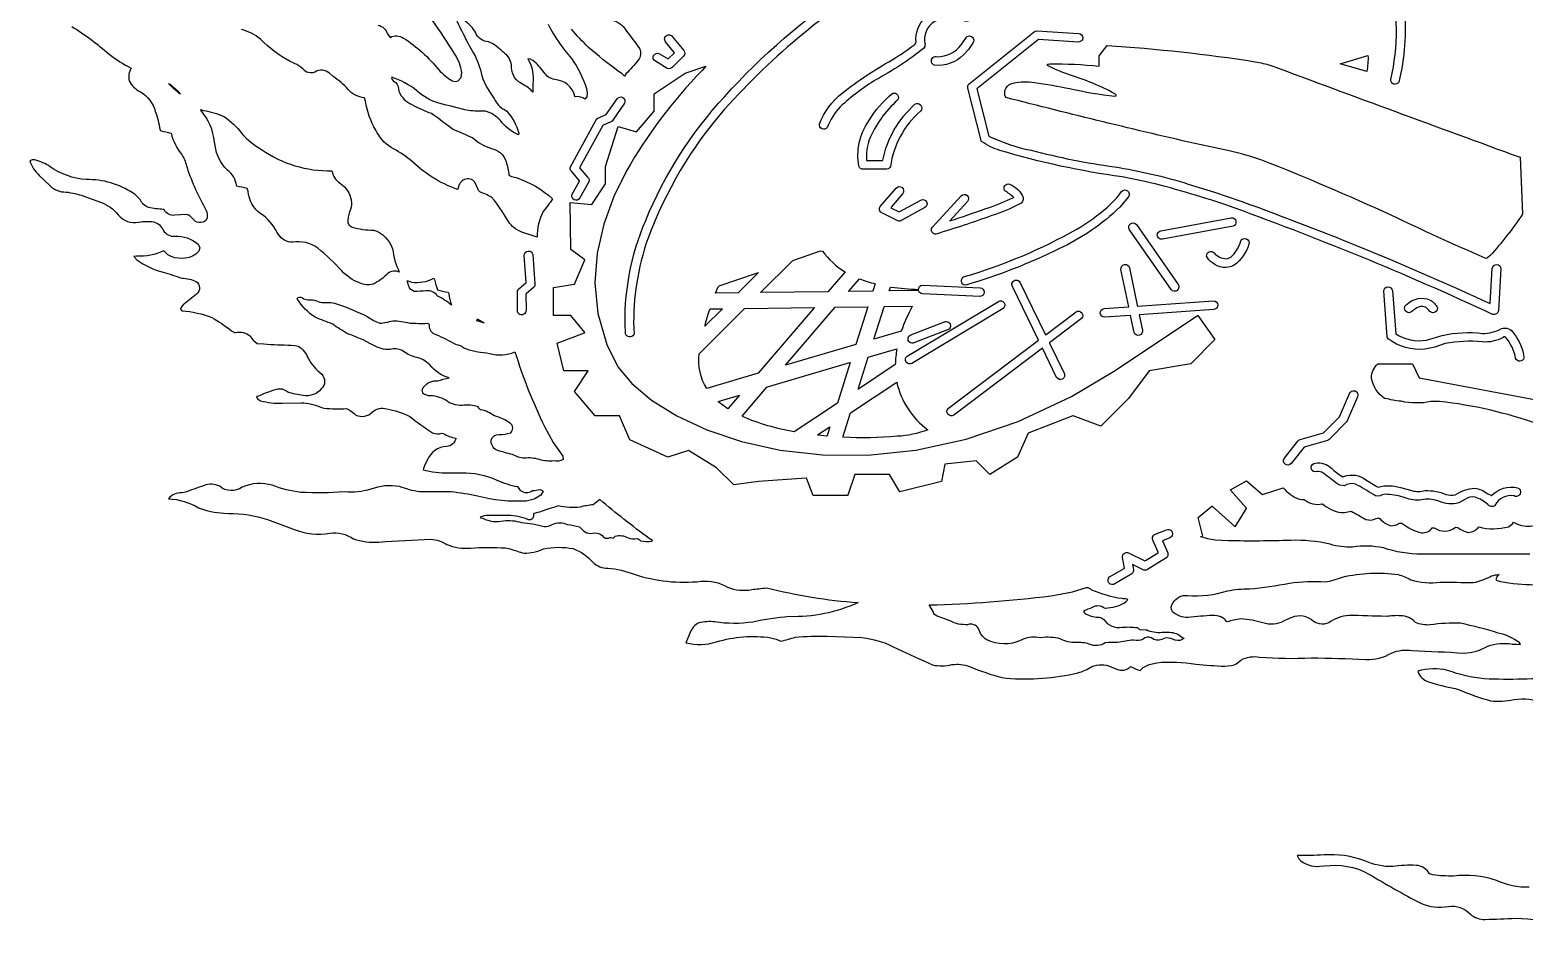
# Model space of a CAD drawing. Extents: x 1.1 to 38.4, y 1.6 to 45.1.
# Drawn here: x 4.07 to 14.9, y 4.6 to 11.2 of the extents above; entities that cross this region are included whole.
import ezdxf

# ---------------------------------------------------------------- set-up
doc = ezdxf.new("R2010")
doc.units = 0
doc.linetypes.add('0', pattern=[0])
doc.layers.add('1', color=7, linetype='0')

msp = doc.modelspace()

# ---------------------------------------------------------------- linework, layer by layer
at = {"layer": '1'}
for points in [[(10.317155, 11.617321, 0.075783), (9.107612, 10.62022, 0.09048), (8.551545, 9.680742, 0.089561), (8.449569, 9.033395), (8.45086, 9.016182, -1.315137), (8.389145, 9.005611, -0.113819), (8.536618, 9.81488, -0.089219), (9.107038, 10.711087, -0.063174), (10.023037, 11.501733, -0.013482)], [(14.03205, 11.35181, -0.084752), (13.993202, 10.817394, -0.825688), (13.934937, 10.836636, 0.12357), (13.926331, 11.56368, 0.069873)], [(6.597687, 11.229778, -0.264254), (6.666122, 11.166042), (6.684891, 11.141445, -0.275371), (6.780556, 11.136639, -0.085177), (7.037533, 10.90514, 0.063834), (7.13398, 10.826946), (7.157822, 10.821026), (7.178734, 10.826138), (7.198875, 10.849422), (7.203812, 10.883419, 0.116353), (7.153046, 11.019909, 0.025652), (6.910028, 11.374023, 0.008532)], [(7.144478, 11.311794, 0.025563), (7.289833, 11.026165, -0.079493), (7.348419, 10.862301, 0.071291), (7.439323, 10.69714, 0.18798), (7.514458, 10.617535), (7.529398, 10.605467, -0.123837), (7.61647, 10.446301), (7.614265, 10.435146, -0.135394), (7.48335, 10.539186, 0.138221), (7.37616, 10.606701, -0.025166), (7.251938, 10.610073, 0.008984), (7.036642, 10.663267, -0.10641), (6.878601, 10.753902, 0.085093), (6.69751, 10.852749), (6.694595, 10.846966, 0.204145), (6.726387, 10.813503, -0.188226), (6.747475, 10.752514, 0.201276), (6.842949, 10.653667, 0.035065), (6.984207, 10.590832, -0.010069), (7.144676, 10.472897, -0.018118), (7.283203, 10.412289, 0.093749), (7.417328, 10.335882, -0.2978), (7.525002, 10.239132, -0.064277), (7.545906, 10.141811), (7.563637, 10.131847), (7.597214, 10.12492, -0.105899), (7.861221, 9.972027, -0.037401), (7.793457, 9.879421, 0.124679), (7.75074, 9.693386), (7.638962, 9.730648, -0.167131), (7.54155, 9.807446, 0.020835), (7.442047, 9.958889), (7.419098, 9.982891, 0.040143), (7.334427, 10.021496, -0.082557), (7.319481, 10.044704), (7.299057, 10.092587, 0.672784), (7.178482, 10.048931), (7.171524, 10.038372, -0.103269), (6.830371, 10.253279, 0.053111), (6.691925, 10.342724, -0.142669), (6.581352, 10.468685, -0.097401), (6.50666, 10.677685), (6.500114, 10.703182, -0.199218), (6.380409, 10.763653, 0.0681), (6.27227, 10.857418), (6.245613, 10.881405, 0.329623), (6.139331, 10.888925, -0.169587), (6.07811, 10.889523, 0.103792), (5.960663, 10.966854, -0.076177), (5.744367, 11.127705, 0.114645), (5.606964, 11.198574, -0.210428)], [(8.283943, 11.26614, -0.225361), (8.393242, 11.193447, -0.000748), (8.491834, 11.06024, -0.289026), (8.481895, 10.975094, -0.008685), (8.395363, 10.878246), (8.382271, 10.859417, 0.105511), (8.339708, 10.893703, -0.013037), (8.121573, 11.068279, -0.019105), (7.998137, 11.201089, 0.128306)], [(4.378227, 11.219875, -0.039885), (4.64974, 11.018626, 0.045476), (4.808548, 10.91827, 0.177647), (4.793198, 10.825893, 0.160508), (4.875595, 10.747128, -0.190265), (4.983543, 10.603909, -0.04062), (5.017113, 10.474239), (5.023376, 10.464001, -0.015805), (5.09771, 10.447079, 0.112888), (5.177579, 10.288174, -0.076596), (5.213011, 10.197357, 0.047269), (5.352849, 9.887107, -0.116464), (5.358353, 9.830318), (5.349686, 9.815075, -0.44064), (5.255513, 9.825405, 0.179936), (5.210388, 9.856808), (5.122795, 9.8522, -0.32639), (5.050026, 9.889751), (5.042976, 9.894527, -0.020882), (4.93364, 9.907299, -0.181103), (4.872849, 9.965908, 0.118409), (4.821945, 10.011028, 0.15615), (4.482497, 10.11025, -0.135195), (4.2224, 10.203692, 0.072219), (4.110023, 10.253551), (4.090492, 10.253414), (4.074684, 10.246777, 0.150508), (4.143051, 10.141186), (4.220123, 10.067348, 0.206124), (4.336585, 10.020396, -0.050043), (4.464478, 9.991482), (4.586884, 9.946545, -0.141158), (4.714218, 9.854763, 0.271992), (4.864151, 9.801998, -0.079245), (4.972221, 9.804455, -0.222966), (5.040955, 9.743542, 0.288998), (5.12455, 9.699688, -0.191787), (5.293304, 9.642879), (5.306328, 9.616116), (5.299591, 9.590939), (5.277214, 9.568935, -0.273395), (5.074577, 9.564297), (5.0448, 9.594402, -0.119237), (4.847832, 9.554729), (4.828827, 9.551983), (4.84993, 9.529247, 0.102321), (5.040199, 9.440014, -0.004986), (5.175247, 9.396496, -0.081468), (5.280556, 9.373013, -0.47366), (5.282753, 9.279842, 0.012012), (5.185242, 9.20274), (5.17379, 9.187405), (5.166481, 9.170422), (5.176529, 9.159893, -0.070838), (5.391823, 9.111813, -0.044068), (5.535202, 9.014645), (5.556084, 9.001827), (5.566353, 9.001186, -0.22776), (5.670532, 8.977947, 0.121366), (5.721527, 8.923061), (5.7697, 8.92013, 0.018061), (5.967222, 8.911168), (5.993599, 8.908229), (6.019661, 8.90321, -0.157872), (6.09008, 8.816051, 0.093599), (6.188913, 8.699683, -0.421157), (6.186111, 8.593163, -0.277414), (6.055519, 8.546825, -0.056772), (5.944214, 8.569927, 0.261212), (5.858971, 8.588787, 0.040628), (5.731781, 8.541241), (5.71759, 8.537548), (5.723557, 8.521755), (5.744354, 8.508266, 0.084732), (5.904388, 8.490582), (6.039299, 8.492306, -0.108396), (6.187309, 8.45927), (6.206375, 8.454342, 0.043139), (6.368973, 8.451077, -0.085537), (6.435722, 8.40411, 0.326182), (6.555939, 8.426815, -0.26364), (6.659821, 8.448925, -0.068134), (6.827042, 8.3941, 0.026795), (6.991886, 8.275411, 0.175075), (7.05928, 8.271587), (7.070213, 8.271297, 0.108156), (7.15995, 8.237331, -0.364328), (7.094704, 8.176174, 0.299363), (6.953484, 8.075954, 0.045781), (6.923203, 8.007, 0.070197), (7.108833, 7.98457), (7.202248, 7.984234, -0.124499), (7.45787, 7.932278, 0.051421), (7.607941, 7.885586), (7.628136, 7.85841, 0.339518), (7.715851, 7.85696, 0.047753), (7.770477, 7.863567, -0.118312), (7.794769, 7.851269), (7.77552, 7.822536), (7.729042, 7.795513), (7.671371, 7.781017, -0.084668), (7.318626, 7.817194, 0.022307), (7.126358, 7.846859), (6.898201, 7.847454, -0.051924), (6.753403, 7.886166, 0.131357), (6.544395, 7.866451, -0.08788), (6.353584, 7.846661, -0.027431), (6.038064, 7.843672, -0.05963), (5.831027, 7.894762, 0.173193), (5.611954, 7.882, -0.348688), (5.450108, 7.888062, 0.216687), (5.336281, 7.893429, -0.00774), (5.192749, 7.842388), (5.175667, 7.839535, 0.262737), (5.07859, 7.797573, -0.118113), (5.296865, 7.732322, 0.098737), (5.479309, 7.693844), (5.515244, 7.691387, -0.084641), (5.796234, 7.646923), (5.958252, 7.586849), (5.990318, 7.575603, 0.144054), (6.247116, 7.547451, -0.180843), (6.419006, 7.508007, 0.115931), (6.604065, 7.4837, -0.007851), (6.979187, 7.503536, -0.128096), (7.096169, 7.465374, 0.121893), (7.267654, 7.439938, -0.031341), (7.520088, 7.440884), (7.555336, 7.43478, 0.027114), (7.65538, 7.403271, 0.111851), (7.794891, 7.434368, -0.096282), (8.010429, 7.435711, -0.128625), (8.155198, 7.335505, 0.19435), (8.261414, 7.294353, -0.075981), (8.453499, 7.250011, 0.104841), (8.937309, 7.199108, -0.168524), (9.129173, 7.156734, 0.148219), (9.304864, 7.139462, -0.002392), (9.411316, 7.151791, 0.042088), (10.075417, 7.044552, -0.115597), (9.575958, 6.943218, 0.030823), (9.312302, 6.90414, -0.078427), (9.036407, 6.905163, 0.082151), (8.920975, 6.898067, 0.186764), (8.859764, 6.82896), (8.827919, 6.75317, 0.140706), (9.048531, 6.759716, -0.110478), (9.443104, 6.789872, -0.056752), (9.516739, 6.765575, 0.022216), (9.619781, 6.793972, -0.034239), (9.852455, 6.800549), (10.103577, 6.791927, -0.098924), (10.360596, 6.709164, -0.006229), (10.613663, 6.59338, 0.112409), (10.75502, 6.595348, -0.131976), (10.882629, 6.580929, 0.032805), (11.119637, 6.501003), (11.150223, 6.49612, 0.072626), (11.668245, 6.53521, 0.061939), (11.769699, 6.580685, -0.213496), (11.907509, 6.579128), (11.950768, 6.563152, 0.338817), (12.049583, 6.581432, 0.019392), (12.119843, 6.551647), (12.141609, 6.573788), (12.184464, 6.596569), (12.240044, 6.609219, -0.066088), (12.52283, 6.598558, 0.016881), (12.732849, 6.583935), (12.781937, 6.588345, 0.161365), (12.849213, 6.628414, -0.179182), (12.984642, 6.649029, 0.028651), (13.357106, 6.643731, -0.014402), (13.754173, 6.63229, 0.145178), (13.940277, 6.679256, -0.137804), (14.090546, 6.698209, -0.001805), (14.46599, 6.679459, 0.134302), (14.638237, 6.72987, -0.116281), (14.815308, 6.744686), (14.845161, 6.742779), (14.874992, 6.740566), (14.866646, 6.7523, 0.119914), (14.713333, 6.824276, 0.020706), (14.439812, 6.89529, 0.048176), (14.22035, 6.882647, -0.116811), (14.113571, 6.901318, 0.211686), (14.005748, 6.949722, 0.046189), (13.901961, 6.944175, 0.003886), (13.630222, 6.952126, 0.138527), (13.485662, 6.898437, -0.308568), (13.358561, 6.921547, 0.288051), (13.198158, 6.9286), (13.158028, 6.909466, -0.204993), (13.008385, 6.897442, 0.063399), (12.849457, 6.926464, 0.050596), (12.748299, 6.905224, 0.25164), (12.646431, 6.951336, 0.017707), (12.466618, 6.93624, -0.173731), (12.35302, 6.978664, -0.347277), (12.358002, 7.044335, -0.286252), (12.461723, 7.097134, 0.0976), (12.751654, 7.129539, -0.056543), (12.911209, 7.144436, 0.033275), (13.200371, 7.186489, -0.043463), (13.461212, 7.195385, 0.058276), (13.586334, 7.229992, -0.090716), (13.989687, 7.247944, -0.0766), (14.079773, 7.210415, 0.114514), (14.293259, 7.193325, 0.001915), (14.533472, 7.190556), (14.550917, 7.1936, 0.053898), (14.665696, 7.238224, -0.08169), (14.72113, 7.247342, 0.341914), (14.699318, 7.207607), (14.729973, 7.197582, 0.084444), (15.222794, 7.19302)], [(7.829704, 11.236828, 0.065605), (7.999817, 10.987331, -0.080402), (8.106636, 10.771404), (8.111893, 10.737728), (8.108803, 10.710796), (8.095573, 10.692867, 0.210084), (8.030167, 10.710903), (8.023941, 10.713573, 0.335978), (7.876923, 10.835278, -0.207303), (7.800087, 10.887646, 0.061434), (7.719765, 10.973293), (7.702003, 10.982296), (7.683517, 10.98576, -0.157922), (7.719278, 10.80223, 0.004357), (7.719788, 10.743053, 0.126485), (7.646217, 10.798717), (7.628357, 10.811031, -0.284715), (7.564027, 10.94226, 0.210312), (7.510818, 11.028072, 0.064124), (7.415306, 11.102261), (7.397827, 11.108471, -0.295846), (7.305008, 11.174267, 0.099965), (7.229614, 11.258389, -0.037013)], [(14.941879, 7.395397), (14.157898, 7.395489, -0.07955), (13.881817, 7.440776, 0.092021), (13.658, 7.446856, -0.084103), (13.495468, 7.467587, 0.066966), (13.210381, 7.495449, -0.013311), (12.758402, 7.492656), (12.662819, 7.496731, -0.042747), (12.556747, 7.522472), (12.572891, 7.527325), (12.539581, 7.660732), (12.638252, 7.742947), (12.639862, 7.743816), (12.804733, 7.595425), (12.806595, 7.594494), (12.889153, 7.726559), (12.888939, 7.728207), (12.773376, 7.860317), (12.774055, 7.861416), (12.889473, 7.927349), (13.00631, 7.827465), (13.15641, 7.877422, 0.135308), (13.270599, 7.794857), (13.289696, 7.792217), (13.307899, 7.79266, 0.237179), (13.439987, 7.760632, 0.136081), (13.575142, 7.697277), (13.600113, 7.697445), (13.624557, 7.703289), (13.647721, 7.707455, 0.006493), (13.754585, 7.648129, 0.219939), (13.828064, 7.654186), (13.846237, 7.658215), (13.858665, 7.65086, 0.136258), (13.933571, 7.602184, 0.174093), (13.995674, 7.620419), (14.015358, 7.62141, 0.115701), (14.15753, 7.550664, 0.264801), (14.234634, 7.586422), (14.249878, 7.587718, 0.34989), (14.403694, 7.591732), (14.417992, 7.589397, 0.097809), (14.49781, 7.552975, 0.203375), (14.572411, 7.592907, 0.131209), (14.786942, 7.594462, 0.13833), (14.8246, 7.626705, 0.310644), (15.059685, 7.643963, -0.030771)], [(15.165062, 6.505063, -0.031471), (14.612402, 6.491889, -0.062066), (14.346659, 6.553728, 0.134458), (14.132011, 6.547207, 0.260575), (14.208824, 6.470226, 0.034878), (14.401718, 6.422268), (14.426224, 6.414776, 0.033786), (14.657501, 6.333096, 0.079916), (14.826271, 6.34161), (14.854919, 6.344662, -0.212648), (15.061798, 6.291622, 0.065419)], [(14.938293, 4.98138, -0.11977), (14.700991, 5.031125, 0.109524), (14.389513, 5.063343, -0.036122), (14.240555, 5.071133), (14.215569, 5.078426, 0.278104), (14.118271, 5.140072, 0.056105), (13.949913, 5.13139, -0.108122), (13.746071, 5.172665, 0.112394), (13.450432, 5.215984, -0.020655), (13.255844, 5.21278), (13.268906, 5.188152, 0.238806), (13.420387, 5.134365), (13.453957, 5.136333, -0.16263), (13.776109, 5.077509, 0.012943), (14.151603, 4.865396, 0.150299), (14.351814, 4.842495, -0.255092), (14.511559, 4.785892, 0.192796), (14.620041, 4.748289, 0.002091), (14.838486, 4.757732, -0.096658), (15.527924, 4.599194, 0.077059)]]:
    msp.add_lwpolyline(points, format="xyb", dxfattribs=at)
for points in [[(11.635025, 11.428677, 0.079135), (11.067219, 11.36466, 0.087834), (10.877721, 11.261707, -0.279881), (10.840752, 11.264202, 0.211247), (10.629294, 11.256251, 0.327595), (10.560989, 11.088771, -0.164625), (10.550369, 11.061001, -0.04122), (10.204217, 10.833856, 0.052855), (9.945949, 10.638116, 0.09574), (9.851906, 10.488689, -0.848605), (9.796143, 10.515026, -0.133759), (9.960686, 10.737057, -0.039308), (10.32169, 10.977863, 0.018434), (10.485504, 11.089458), (10.49507, 11.107647, -0.466818), (10.738615, 11.345144, -0.069237), (10.842278, 11.329128), (10.88649, 11.346706, -0.107062), (11.215836, 11.464047, -0.053759), (11.61705, 11.491817), (11.732009, 11.652752, -0.981617), (11.784737, 11.619183), (11.660736, 11.445446, -0.252156)], [(8.746048, 11.030331), (8.680969, 11.108471, -1.003997), (8.729164, 11.148281), (8.813515, 11.046978, -0.378966), (8.809784, 11.005688), (8.729584, 10.925518, -0.334016), (8.692688, 10.916363), (8.606552, 10.967693, -0.986475), (8.635956, 11.022884), (8.700012, 10.984524)], [(10.854935, 11.135189, -1.000178), (10.909569, 11.104839), (10.876144, 11.053967), (10.84021, 11.014523, -0.224571), (10.629456, 10.939251, -1.03922), (10.650345, 11.000072, 0.231715), (10.822487, 11.087063)], [(14.672943, 9.133602, 0.023166), (12.738845, 9.92739, 0.021351), (12.153603, 10.097363), (11.987595, 10.129528, -0.037452), (11.102823, 10.321549, -0.076199), (10.970032, 10.386415), (10.967857, 10.389791), (10.966125, 10.393414), (10.870842, 10.773434, -0.269847), (10.879234, 10.803692), (11.350838, 11.181164, -0.165489), (11.369728, 11.188839), (11.673096, 11.170132, -0.979742), (11.673187, 11.107601), (11.381531, 11.125683), (10.936256, 10.769451), (11.022339, 10.425106, 0.057893), (11.32858, 10.322772, 0.028751), (11.932073, 10.203209, -0.035849), (12.467529, 10.078533), (12.658279, 10.018841), (12.856522, 9.951643, -0.021141), (14.654861, 9.212292), (14.670692, 9.465801, -0.978883), (14.733154, 9.464016), (14.714363, 9.162579, -0.508457)], [(11.610695, 10.769634, 0.028692), (11.936142, 10.715572), (11.944847, 10.718166), (11.945114, 10.723537), (11.936157, 10.731945, 0.051462), (11.60724, 10.868731, -0.040062), (11.447268, 10.938279, -0.452322), (11.452316, 10.947918), (11.4655, 10.950024, -0.028845), (11.823059, 10.931866), (11.823059, 11.006817), (11.879333, 11.082166, -0.022859), (12.952653, 10.964947, -0.023251), (13.066087, 10.938174, 0.001594), (14.871314, 10.272593), (14.890045, 9.859814, -0.032959), (14.653692, 9.556886), (14.64161, 9.547609), (14.628593, 9.5397), (14.618774, 9.541591, -0.009352), (13.936692, 9.852384, 0.013784), (13.001688, 10.251458, 0.033173), (12.763297, 10.318051), (12.559944, 10.361963, -0.007611), (11.145927, 10.70599, -0.523438), (11.198349, 10.809505, -0.101756), (11.352409, 10.813595, -0.016194)], [(13.760368, 10.894451), (13.567169, 10.9501), (13.769409, 11.010784, -0.067468)], [(12.660828, 8.950451), (12.485664, 8.775295), (12.185379, 8.725262), (12.183716, 8.723934), (12.033913, 8.524273), (11.833473, 8.323833), (11.633797, 8.39851), (11.631767, 8.398617), (11.306465, 8.27351), (11.231392, 8.098354), (11.030418, 7.972515), (10.930191, 8.072735), (10.704262, 8.047405), (10.679237, 7.922268), (10.378944, 7.847195), (10.377724, 7.847729), (10.302734, 7.972439), (10.052162, 7.972439), (10.002106, 7.822796), (10.001152, 7.821896), (9.750931, 7.821911), (9.700882, 7.947018), (9.6987, 7.947216), (9.353111, 7.922527), (9.173988, 7.897182), (9.049164, 8.021877), (8.84771, 8.148067), (8.697578, 8.098034), (8.421143, 8.223446), (8.345985, 8.39883), (8.171326, 8.398952), (8.169907, 8.39941), (8.01976, 8.574581), (8.119865, 8.724728), (8.119095, 8.725124), (7.944466, 8.725262), (7.894356, 8.925686), (8.093864, 9.000668), (8.094765, 9.001431), (7.994675, 9.126553), (7.86956, 9.126553), (7.869331, 9.327282), (8.019661, 9.352337), (8.094765, 9.528179), (7.994675, 9.603252), (7.988098, 9.943859), (7.988998, 9.944668), (8.145271, 9.929501), (8.245506, 10.079861), (8.245575, 10.204647), (8.338196, 10.494946), (8.471024, 10.456387), (8.596817, 10.606899), (8.596817, 10.732189), (8.823013, 10.882931), (8.973152, 10.932964), (8.945, 10.900585, 0.063577), (8.397537, 10.173916), (8.306259, 9.986858), (8.232994, 9.787457), (8.184486, 9.578152), (8.167511, 9.361401), (8.188805, 9.139629), (8.255142, 8.915279), (8.334602, 8.753628), (8.435593, 8.631649), (8.579063, 8.511288), (8.761703, 8.397701), (8.980179, 8.296124), (9.231194, 8.211712), (9.511429, 8.14967), (9.817566, 8.115231), (10.146278, 8.113522), (10.494263, 8.149776), (10.8582, 8.229183), (11.234772, 8.356915), (11.620674, 8.538189), (11.937378, 8.727581), (12.535492, 9.126324), (12.53714, 9.124767), (12.660561, 8.951946)], [(5.166771, 10.728542, -0.066466), (5.080048, 10.807735, -0.081359)], [(10.360863, 10.686413, 0.109365), (10.15594, 10.399096, 0.109577), (10.136871, 10.248104), (10.252113, 10.248104), (10.254822, 10.251568, -0.164933), (10.487679, 10.656139, -0.950774), (10.526657, 10.607418, 0.175231), (10.309006, 10.204876, -0.266096), (10.28437, 10.185894), (10.113647, 10.185604, -0.347952), (10.081055, 10.207272, -0.199377), (10.152673, 10.535206, -0.086904), (10.326057, 10.7357, -0.753401)], [(5.978638, 9.657192, -0.280132), (5.876411, 9.712887), (5.865723, 9.727947, 0.127804), (5.749046, 9.862942, -0.230412), (5.656013, 10.025753), (5.649841, 10.046993, -0.022254), (5.573044, 10.063961, 0.20801), (5.505547, 10.17918, -0.178014), (5.417717, 10.357372), (5.41246, 10.382732, 0.153461), (5.313255, 10.613003), (5.312843, 10.617886), (5.332153, 10.611889, -0.07209), (5.479858, 10.567623, -0.091023), (5.608376, 10.446331, 0.090302), (5.753502, 10.327923, 0.15844), (6.26152, 10.174374), (6.264809, 10.170055, 0.238798), (6.322365, 10.085369), (6.340352, 10.069939, -0.203155), (6.405011, 9.945644, -0.111401), (6.390422, 9.8778, 0.084714), (6.377953, 9.797054), (6.388222, 9.779415), (6.410309, 9.765331, 0.070791), (6.564171, 9.744747, -0.2403), (6.702858, 9.608303, 0.090174), (6.751389, 9.440472, 0.29484), (6.668785, 9.429516, -0.082745), (6.561068, 9.353325, -0.191469), (6.46323, 9.361498, -0.114464), (6.334129, 9.449306, 0.033511), (6.160397, 9.614375, 0.195065)], [(8.05764, 10.196682), (8.115463, 10.129208, -0.342937), (8.122627, 10.090359), (8.059776, 9.977245, -0.946538), (8.003357, 10.003887), (8.055992, 10.099117), (8.056694, 10.101772), (7.997864, 10.170376, -0.294441), (7.990486, 10.203793), (8.177528, 10.543514, -0.140073), (8.189705, 10.55563), (8.249977, 10.581768), (8.32885, 10.69566, -0.955715), (8.382347, 10.663448), (8.297943, 10.541134, -0.123519), (8.286705, 10.529827), (8.228935, 10.504635), (8.22657, 10.503017)], [(11.001732, 9.900387, 0.026947), (11.203247, 9.981152, 0.034148), (11.138947, 10.029507, -0.709019), (11.173195, 10.077526, -0.209126), (11.270972, 9.98099, -0.369706), (11.242722, 9.932491, -0.044406), (11.044753, 9.849361, -0.011148), (10.639397, 9.715252, -0.620113), (10.611725, 9.763927), (10.821587, 9.993359, -0.99946), (10.867653, 9.951138), (10.739914, 9.811794, 0.007219)], [(10.529366, 9.96246, -0.982376), (10.558731, 9.907314), (10.393005, 9.815243, -0.242038), (10.363754, 9.811092), (10.247971, 9.86874, -0.476106), (10.23642, 9.915874), (10.350494, 10.049023, -0.981636), (10.398651, 10.009197), (10.31395, 9.910366), (10.31144, 9.906887), (10.373108, 9.876034)], [(11.984306, 10.023861, -0.976631), (12.034523, 9.986691), (11.972664, 9.9118, -0.08656), (11.530963, 9.609485, -0.045214), (10.855835, 9.346202, -0.890461), (10.846741, 9.40765, 0.055777), (11.660309, 9.750865, 0.043356), (11.883179, 9.911724), (11.95134, 9.981441)], [(12.091927, 9.784954), (12.394371, 9.350368, -0.962879), (12.344482, 9.312771), (12.042778, 9.746304, -0.984524)], [(12.281647, 9.678356, -1.021482), (12.268944, 9.739544), (12.779251, 9.833996, -0.906421), (12.792061, 9.773098)], [(12.848526, 9.665813, -0.950027), (12.906174, 9.641872, -0.165475), (12.800268, 9.490097, -0.311317), (12.642089, 9.507924, -0.155728), (12.60094, 9.555691, -0.708497), (12.654892, 9.579708, 0.205313), (12.743553, 9.53619), (12.760208, 9.540096), (12.77504, 9.547909, 0.146775)], [(7.669891, 9.364376), (7.656823, 9.5592, -0.940578), (7.718681, 9.567211), (7.733444, 9.35429, -0.204649), (7.726013, 9.330944), (7.671066, 9.28207), (7.66922, 9.279964), (7.669229, 9.163052, -1.029157), (7.60672, 9.16119), (7.60672, 9.289974, -0.226109), (7.615845, 9.316631)], [(9.98056, 9.442669), (9.85643, 9.29739), (9.368591, 9.291225), (9.599281, 9.522305), (9.61039, 9.526653), (9.803818, 9.594265), (9.818359, 9.592403, 0.106467)], [(12.651299, 9.232006, -0.959773), (12.653183, 9.169613), (12.112633, 9.130672), (12.135704, 9.019863, -0.964539), (12.075493, 9.003231), (12.049759, 9.125973), (12.046547, 9.126263), (11.86293, 9.113155, -0.979764), (11.857155, 9.175381), (12.036789, 9.188259), (11.980263, 9.459774, -0.958879), (12.041656, 9.471249), (12.098213, 9.199856), (12.100288, 9.192791)], [(7.109406, 9.284481, 0.052814), (7.128609, 9.200512, 0.064576), (7.026497, 9.26762, 0.309899), (6.946991, 9.303829, -0.001656), (6.859436, 9.299267, -0.21382), (6.819603, 9.339153), (6.80793, 9.375912), (6.816353, 9.376415), (6.839394, 9.368053, 0.160568), (7.001335, 9.39497), (7.007111, 9.386715, 0.042858), (7.028603, 9.310879, 0.018221), (7.104073, 9.294491)], [(10.008629, 9.301739), (10.08535, 9.391506, 0.030549), (10.198303, 9.355007), (10.181625, 9.302151), (10.179337, 9.301495), (10.007095, 9.299313)], [(10.960251, 9.263744), (10.542145, 9.282467, -0.315997), (10.513855, 9.30444), (10.508835, 9.305645), (10.300369, 9.303295), (10.309395, 9.331844), (10.313698, 9.332027, 0.030106), (10.512374, 9.314541, -0.389395), (10.541092, 9.34483), (10.959496, 9.326092, -0.926949)], [(11.462563, 8.925411), (11.568924, 8.706417, -0.963535), (11.513786, 8.677059), (11.410995, 8.8885), (10.76902, 8.404124, -0.9595), (10.730026, 8.452923), (11.383018, 8.946072), (11.194359, 9.33453, -1.000971), (11.24749, 9.367809), (11.433617, 8.984982), (11.437263, 8.987057), (11.654572, 9.151088, -0.916693), (11.694595, 9.10339), (11.462891, 8.928066)], [(13.946724, 9.306316), (13.970879, 8.992962, 0.187678), (14.194191, 8.946804), (14.307716, 8.980709, -0.086746), (14.599602, 8.995645, 0.14073), (14.736005, 9.031202, -0.369228), (14.82538, 8.994547, -0.145468), (14.899543, 8.818151, -0.743902), (14.839767, 8.814831, 0.13898), (14.765755, 8.968563, 0.451641), (14.748665, 8.966534, -0.150809), (14.597618, 8.933941, 0.07359), (14.329079, 8.921795), (14.253464, 8.895229), (14.181709, 8.882259, -0.194154), (13.916679, 8.956193, -0.136434), (13.909927, 8.971493), (13.8845, 9.302105, -0.936237)], [(7.766739, 8.081722, 0.092826), (7.656578, 8.091778, -0.119214), (7.572327, 8.117505, -0.015458), (7.457235, 8.149002, -0.294331), (7.416122, 8.224941, -0.328529), (7.475586, 8.263714, 0.104642), (7.558411, 8.276012, 0.462041), (7.555668, 8.344512, 0.078864), (7.441116, 8.398632, 0.105694), (7.340363, 8.442959), (7.331711, 8.447323, 0.350575), (7.306786, 8.469036, 0.096657), (7.206917, 8.473492, -0.174932), (7.087914, 8.510784, 0.135036), (6.962204, 8.544384), (6.942574, 8.550014, -0.605534), (6.929065, 8.607725, -0.277337), (7.029289, 8.651424, -0.029374), (7.111778, 8.674313, -0.158213), (6.971979, 8.767464, 0.154333), (6.865759, 8.824621, -0.088808), (6.771194, 8.871105, 0.187992), (6.684837, 8.87991, -0.160577), (6.561287, 8.911602, 0.046624), (6.375397, 8.993511, -0.020262), (6.268501, 9.062572, 0.004184), (6.141113, 9.112408, -0.117593), (6.01223, 9.247234), (6.015625, 9.255596, -0.285018), (6.058853, 9.246593, 0.103085), (6.12587, 9.238476), (6.137779, 9.236568, 0.152153), (6.242687, 9.22065, -0.078176), (6.295212, 9.210918, -0.031028), (6.524384, 9.116497, 0.092023), (6.609261, 9.07008, 0.058545), (6.704391, 9.087597, -0.050915), (6.826927, 9.070736, 0.018951), (6.952713, 9.068798), (6.965736, 9.066311), (6.967055, 9.053097, 0.360001), (7.01545, 8.98875, -0.023438), (7.162186, 8.915813, -0.14046), (7.218132, 8.891033, 0.081222), (7.382545, 8.855206), (7.405067, 8.850857, 0.177303), (7.589516, 8.861919, 0.037832), (7.802589, 8.321072), (7.866882, 8.204769), (7.935753, 8.105175), (7.938461, 8.082012, -0.184958), (7.869835, 8.071468, -0.1018)], [(11.126808, 9.175793), (10.465561, 8.778851, -0.939332), (10.430199, 8.830257), (11.091644, 9.227413, -0.954492)], [(14.088303, 9.154552, -1.191889), (14.05368, 9.207394, -0.303827), (14.220931, 9.237572, -0.163371), (14.272827, 9.181286, -0.872368), (14.211319, 9.16502, 0.432838), (14.113012, 9.173265, 0.051532)], [(9.351448, 8.706493), (8.978378, 8.5966, -0.169407), (8.924767, 8.84779), (9.252579, 9.17561), (9.255768, 9.176907), (9.758026, 9.183254), (9.756134, 9.180065)], [(9.00248, 9.173687), (9.092125, 9.174816), (8.964401, 9.0471, -0.0204)], [(10.387825, 9.011135), (10.18972, 8.952892), (10.264008, 9.188107), (10.265846, 9.189693), (10.467979, 9.192242, 0.037839)], [(10.47979, 8.927135, -1.00489), (10.457077, 8.985378), (10.700592, 9.07899, -1.023343), (10.723846, 9.020962)], [(10.148643, 8.822781), (10.356552, 8.884258, 0.035654), (10.344894, 8.770794), (10.077202, 8.592327), (10.075966, 8.592663)], [(9.925354, 8.491116), (9.612274, 8.282375, -0.057727), (9.238281, 8.39262), (9.235275, 8.396725), (9.414894, 8.606915), (9.418465, 8.608349), (10.015099, 8.78384), (10.018021, 8.784084)], [(15.070091, 8.498791, -0.14687), (15.090683, 8.366573, -0.37246), (15.033257, 8.333538), (15.004845, 8.337795, 0.057481), (14.287979, 8.502422), (14.253258, 8.50317), (14.22599, 8.50111, -0.098245), (14.009982, 8.503495, -0.019187), (13.890633, 8.524426, -0.205483), (13.795425, 8.673443, -0.230443), (13.842049, 8.775295), (14.091438, 8.775188), (14.141541, 8.674984), (15.066139, 8.500011)], [(9.965721, 8.243572), (10.021233, 8.419323), (10.355461, 8.642147, 0.181205), (10.581192, 8.297634, -0.082891), (10.358223, 8.250301, -0.037698)], [(13.306511, 8.170696), (13.212578, 8.05328, -0.938725), (13.161469, 8.089046), (13.26107, 8.213955, -0.159608), (13.277534, 8.227505), (13.447624, 8.276196), (13.562607, 8.391064), (13.635132, 8.55946, -1.042934), (13.693512, 8.537014), (13.618332, 8.361599), (13.614166, 8.354549), (13.487579, 8.227673, -0.1097), (13.47612, 8.219555)], [(9.060524, 8.503063), (9.216957, 8.549084), (9.132111, 8.449795, -0.03648)], [(14.853958, 7.876644, -1.05709), (14.828659, 7.817654, 0.339475), (14.689659, 7.748791, -0.440889), (14.637207, 7.756008, 0.088863), (14.547375, 7.809659, 0.197474), (14.472176, 7.791836), (14.427963, 7.767345, -0.178887), (14.283426, 7.780883), (14.259527, 7.787142, 0.118996), (14.142516, 7.787401, -0.113972), (14.024241, 7.809609, 0.058178), (13.893806, 7.829479), (13.873001, 7.82597, -0.356614), (13.808975, 7.828442, 0.026131), (13.67871, 7.903221, 0.210081), (13.598167, 7.892208, -0.204143), (13.538055, 7.91354, 0.014467), (13.435951, 7.989361, 0.190995), (13.387703, 7.99139, -0.958224), (13.388374, 8.054974, -0.240196), (13.505089, 8.018429, 0.043822), (13.582474, 7.959408), (13.596024, 7.959148, -0.252032), (13.755264, 7.935482), (13.834404, 7.885677), (13.843399, 7.882168, -0.146894), (14.004524, 7.878277), (14.08699, 7.856686, 0.154953), (14.183311, 7.857311, -0.098668), (14.334936, 7.829132, 0.097716), (14.401833, 7.824825, -0.144867), (14.54364, 7.873135, -0.144263), (14.632324, 7.836636), (14.663895, 7.820889, -0.258753)], [(7.337412, 7.663463), (7.338943, 7.658704), (7.35614, 7.656155, 0.184362), (7.506744, 7.638134, -0.096885), (7.635567, 7.625805, -0.034402), (7.80094, 7.597469, 0.156272), (7.858182, 7.611075, -0.205416), (7.96983, 7.611828, 0.008134), (8.056412, 7.594952), (8.066255, 7.584384, 0.320647), (8.165901, 7.550152, -0.266531), (8.233239, 7.517254, 0.293437), (8.276344, 7.516537), (8.283089, 7.517193), (8.300591, 7.512417), (8.315445, 7.525814, -0.218932), (8.40844, 7.51357, 0.135781), (8.473824, 7.50872, -0.221637), (8.499207, 7.492245, 0.084251), (8.58036, 7.490627), (8.586594, 7.494396), (8.56263, 7.510052, -0.01944), (8.203217, 7.792202), (8.155731, 7.753414, 0.040526), (8.062263, 7.737354, -0.099733), (7.902, 7.746365, -0.064946), (7.833488, 7.724224, -0.042835), (7.72435, 7.691021), (7.722458, 7.669506, -0.500788), (7.68158, 7.646786, 0.099088), (7.541267, 7.676662), (7.398262, 7.676647, 0.086032)], [(12.311165, 7.573009, -1.001253), (12.334419, 7.514996), (12.2808, 7.493526), (12.318436, 7.405682, -0.366093), (12.305855, 7.367352), (12.171875, 7.283642, -0.215818), (12.146072, 7.281002), (12.063667, 7.321697), (12.069954, 7.283916, -0.286936), (12.05864, 7.252621), (11.936577, 7.181423, -0.992362), (11.897896, 7.230923), (12.003265, 7.292416), (12.004692, 7.295238), (11.992081, 7.371044, -0.602956), (12.034912, 7.406063), (12.153564, 7.346813), (12.158119, 7.348736), (12.24971, 7.405972), (12.248482, 7.41029), (12.210861, 7.498013, -0.380733), (12.223595, 7.537594)], [(12.332703, 6.82951, -0.189695), (12.420959, 6.793987), (12.428864, 6.790035), (12.437141, 6.786953, -0.29592), (12.373375, 6.773434), (12.340942, 6.783596, 0.234252), (12.275787, 6.778179, -0.271869), (12.200523, 6.788342, 0.328487), (12.140732, 6.778896, -0.158119), (12.071991, 6.773464, 0.041524), (11.955078, 6.754498, 0.068613), (11.866608, 6.752285, -0.254064), (11.749557, 6.744076, 0.105827), (11.652489, 6.754498, -0.127262), (11.540489, 6.782146, 0.086893), (11.39949, 6.790661), (11.37883, 6.791119, 0.176122), (11.256546, 6.771496, -0.221398), (11.007712, 6.77455, -0.184105), (10.948327, 6.856812, 0.351011), (10.869043, 6.88458, -0.138627), (10.742393, 6.912365, -0.026361), (10.635289, 6.953195, -0.162862), (10.618919, 6.980099), (10.591438, 7.027431, 0.023042), (11.473183, 7.093288), (11.629112, 7.122173), (11.72979, 7.154995, -0.223106), (11.765442, 7.137524, 0.061427), (11.98531, 7.075788, -0.028742), (12.021484, 7.072552), (12.027313, 7.066753), (12.019707, 7.053448), (12.005943, 7.041836, -0.107664), (11.867653, 7.001614), (11.86145, 7.003551, 0.314083), (11.770851, 7.008709, -0.015657), (11.710411, 6.985729, 0.295437), (11.72834, 6.960857, 0.117198), (11.825285, 6.938456, -0.152934), (11.85495, 6.922695, 0.298734), (11.989365, 6.866024, -0.05451), (12.098824, 6.863873, 0.178953), (12.122307, 6.847836), (12.162018, 6.849773, 0.140494), (12.278132, 6.830234, -0.005426)]]:
    msp.add_lwpolyline(points, format="xyb", close=True, dxfattribs=at)
for points in [[(9.206772, 9.289486), (9.04258, 9.287106), (9.060631, 9.333035), (9.069435, 9.339382), (9.33979, 9.432644), (9.354195, 9.436901)], [(7.319939, 9.099865), (7.365677, 9.072414), (7.320381, 9.084209), (7.313622, 9.087185), (7.316978, 9.100368)], [(10.145622, 9.188137), (10.059204, 8.914486), (9.549644, 8.764614), (9.909027, 9.185162)], [(9.781822, 8.259731), (9.871262, 8.319363), (9.850258, 8.252834), (9.846153, 8.251247), (9.782768, 8.25761)]]:
    msp.add_lwpolyline(points, close=True, dxfattribs=at)

doc.saveas('drawing.dxf')
